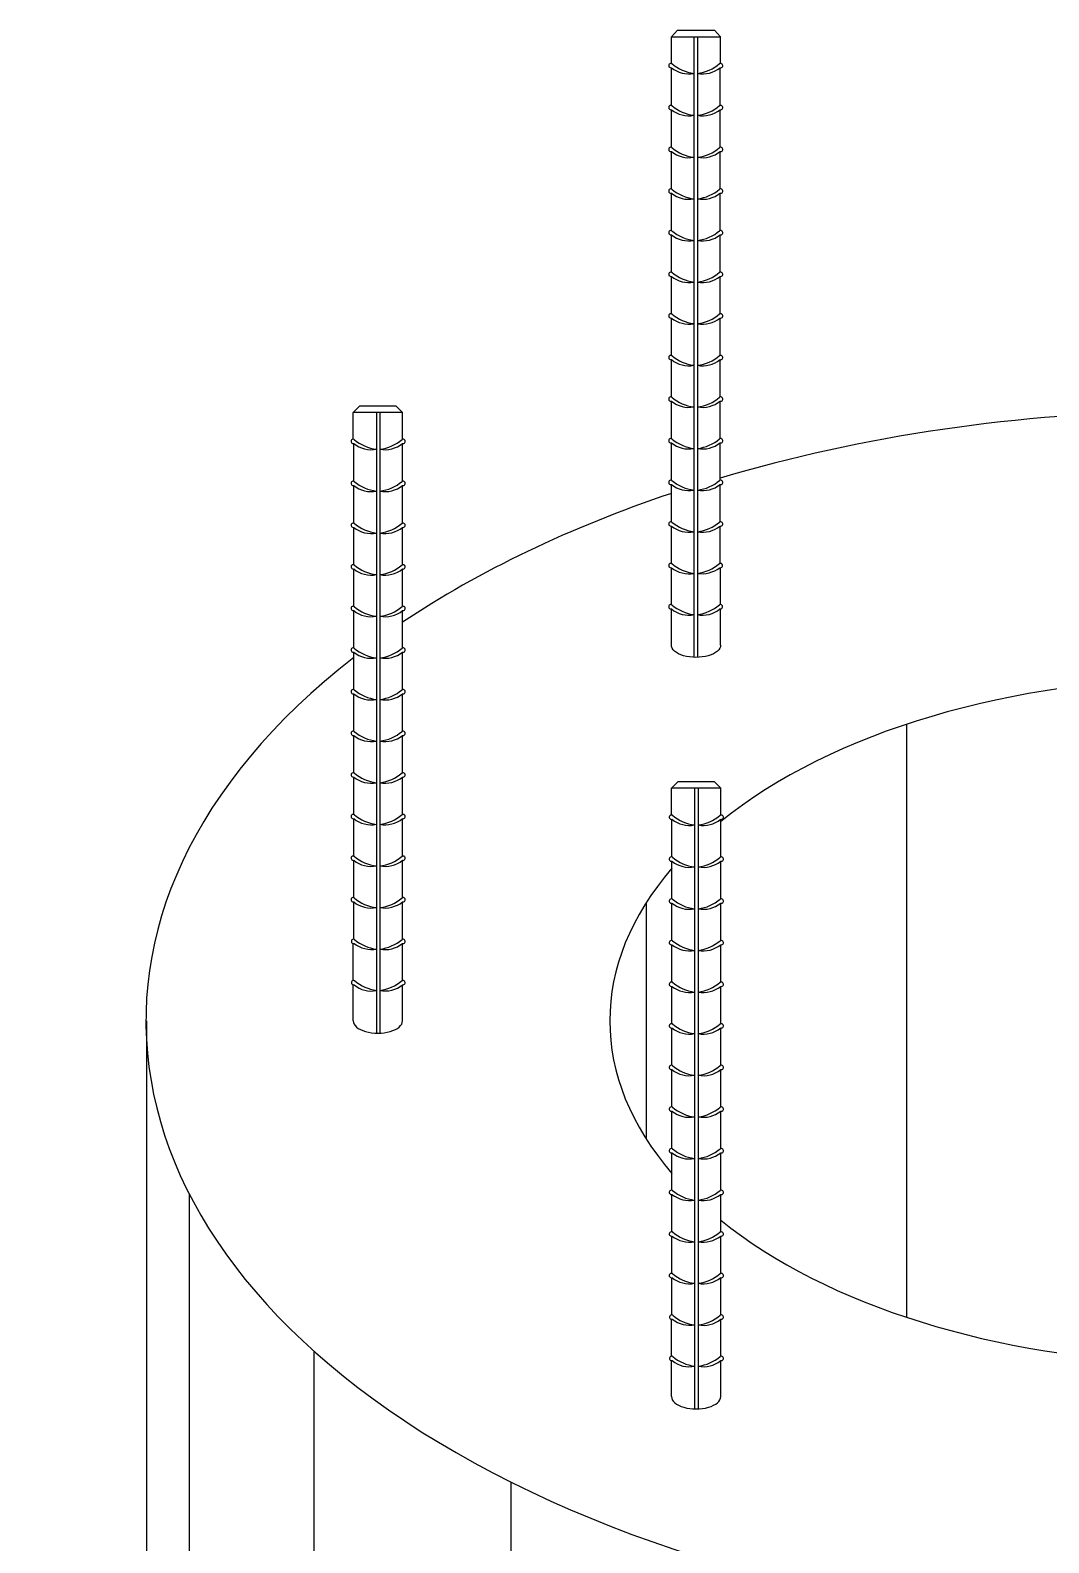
# Model space of a CAD drawing. Header units: millimetres. Extents: x -5876.6 to -5863.8, y -4440.8 to -4422.2.
# Drawn here: x -5876.15 to -5872.27, y -4432.44 to -4426.69 of the extents above; entities that cross this region are included whole.
import ezdxf

# ---------------------------------------------------------------- set-up
doc = ezdxf.new("R2010")
doc.units = ezdxf.units.MM
doc.header["$LTSCALE"] = 10
doc.layers.add('Termotécnica', color=7, linetype='Continuous')

msp = doc.modelspace()

# ---------------------------------------------------------------- linework, layer by layer
at = {"layer": 'Termotécnica', "color": 2}
for p, q in [((-5873.711, -4426.71), (-5873.6873, -4426.6856)), ((-5873.6873, -4426.6856), (-5873.5473, -4426.6856)), ((-5873.5234, -4426.71), (-5873.5473, -4426.6856)), ((-5873.711, -4426.8122), (-5873.711, -4426.71)), ((-5873.711, -4426.71), (-5873.5234, -4426.71)), ((-5873.625, -4426.71), (-5873.625, -4429.0726)), ((-5873.6115, -4426.71), (-5873.6115, -4429.0727)), ((-5873.5234, -4426.8119), (-5873.5234, -4426.71)), ((-5873.711, -4426.9705), (-5873.711, -4426.8283)), ((-5873.5255, -4426.9705), (-5873.5255, -4426.8283)), ((-5873.711, -4427.1301), (-5873.711, -4426.9879)), ((-5873.5255, -4427.1301), (-5873.5255, -4426.9879)), ((-5873.711, -4427.2896), (-5873.711, -4427.1474)), ((-5873.5255, -4427.2896), (-5873.5255, -4427.1474)), ((-5873.711, -4427.448), (-5873.711, -4427.3058)), ((-5873.5255, -4427.448), (-5873.5255, -4427.3058)), ((-5873.711, -4427.6064), (-5873.711, -4427.4642)), ((-5873.5255, -4427.6064), (-5873.5255, -4427.4642)), ((-5873.711, -4427.7648), (-5873.711, -4427.6226)), ((-5873.5255, -4427.7648), (-5873.5255, -4427.6226)), ((-5873.711, -4427.9232), (-5873.711, -4427.781)), ((-5873.5255, -4427.9232), (-5873.5255, -4427.781)), ((-5873.711, -4428.0816), (-5873.711, -4427.9394)), ((-5873.5255, -4428.0816), (-5873.5255, -4427.9394)), ((-5874.9226, -4428.1406), (-5874.8986, -4428.1162)), ((-5874.7349, -4428.1406), (-5874.9226, -4428.1406)), ((-5874.9226, -4428.2425), (-5874.9226, -4428.1406)), ((-5874.7586, -4428.1162), (-5874.8986, -4428.1162)), ((-5874.8344, -4428.1406), (-5874.8344, -4430.5033)), ((-5874.821, -4428.1406), (-5874.821, -4430.5033)), ((-5874.7349, -4428.1406), (-5874.7586, -4428.1162)), ((-5874.7349, -4428.2428), (-5874.7349, -4428.1406)), ((-5873.711, -4428.24), (-5873.711, -4428.0978)), ((-5873.5255, -4428.24), (-5873.5255, -4428.0978)), ((-5874.9205, -4428.4011), (-5874.9205, -4428.2589)), ((-5874.7349, -4428.4011), (-5874.7349, -4428.2589)), ((-5873.711, -4428.3984), (-5873.711, -4428.2562)), ((-5873.5255, -4428.3984), (-5873.5255, -4428.2562)), ((-5874.9205, -4428.5607), (-5874.9205, -4428.4185)), ((-5874.7349, -4428.5607), (-5874.7349, -4428.4185)), ((-5873.711, -4428.5568), (-5873.711, -4428.4146)), ((-5873.5255, -4428.5568), (-5873.5255, -4428.4146)), ((-5874.9205, -4428.7202), (-5874.9205, -4428.578)), ((-5874.7349, -4428.7202), (-5874.7349, -4428.578)), ((-5873.711, -4428.7152), (-5873.711, -4428.573)), ((-5873.5255, -4428.7152), (-5873.5255, -4428.573)), ((-5874.9205, -4428.8786), (-5874.9205, -4428.7364)), ((-5874.7349, -4428.8786), (-5874.7349, -4428.7364)), ((-5873.711, -4428.8721), (-5873.711, -4428.7314)), ((-5873.5234, -4428.872), (-5873.5234, -4428.7316)), ((-5873.711, -4429.0258), (-5873.711, -4428.8884)), ((-5873.5234, -4429.0259), (-5873.5234, -4428.8885)), ((-5874.9205, -4429.037), (-5874.9205, -4428.8948)), ((-5874.7349, -4429.037), (-5874.7349, -4428.8948)), ((-5874.9205, -4429.1954), (-5874.9205, -4429.0532)), ((-5874.7349, -4429.1954), (-5874.7349, -4429.0532)), ((-5874.9205, -4429.3538), (-5874.9205, -4429.2116)), ((-5874.7349, -4429.3538), (-5874.7349, -4429.2116)), ((-5872.8151, -4429.3274), (-5872.8151, -4431.5852)), ((-5874.9205, -4429.5122), (-5874.9205, -4429.37)), ((-5874.7349, -4429.5122), (-5874.7349, -4429.37)), ((-5874.9205, -4429.6706), (-5874.9205, -4429.5284)), ((-5874.7349, -4429.6706), (-5874.7349, -4429.5284)), ((-5873.7108, -4429.571), (-5873.6868, -4429.5466)), ((-5873.7108, -4429.6729), (-5873.7108, -4429.571)), ((-5873.5231, -4429.571), (-5873.7108, -4429.571)), ((-5873.5469, -4429.5466), (-5873.6868, -4429.5466)), ((-5873.6226, -4429.571), (-5873.6226, -4431.9337)), ((-5873.6092, -4429.571), (-5873.6092, -4431.9337)), ((-5873.5231, -4429.571), (-5873.5469, -4429.5466)), ((-5873.5231, -4429.6732), (-5873.5231, -4429.571)), ((-5874.9205, -4429.829), (-5874.9205, -4429.6868)), ((-5874.7349, -4429.829), (-5874.7349, -4429.6868)), ((-5873.7087, -4429.8315), (-5873.7087, -4429.6893)), ((-5873.5231, -4429.8315), (-5873.5231, -4429.6893)), ((-5874.9205, -4429.9874), (-5874.9205, -4429.8452)), ((-5874.7349, -4429.9874), (-5874.7349, -4429.8452)), ((-5873.7087, -4429.9911), (-5873.7087, -4429.8489)), ((-5873.5231, -4429.9911), (-5873.5231, -4429.8489)), ((-5874.9205, -4430.1458), (-5874.9205, -4430.0036)), ((-5874.7349, -4430.1458), (-5874.7349, -4430.0036)), ((-5873.807, -4430.0069), (-5873.807, -4430.9059)), ((-5873.7087, -4430.1506), (-5873.7087, -4430.0084)), ((-5873.5231, -4430.1506), (-5873.5231, -4430.0084)), ((-5874.9226, -4430.3026), (-5874.9226, -4430.1622)), ((-5874.7349, -4430.3028), (-5874.7349, -4430.1621)), ((-5873.7087, -4430.309), (-5873.7087, -4430.1668)), ((-5873.5231, -4430.309), (-5873.5231, -4430.1668)), ((-5874.9226, -4430.4565), (-5874.9226, -4430.3191)), ((-5874.7349, -4430.4564), (-5874.7349, -4430.319)), ((-5873.7087, -4430.4674), (-5873.7087, -4430.3252)), ((-5873.5231, -4430.4674), (-5873.5231, -4430.3252)), ((-5873.7087, -4430.6258), (-5873.7087, -4430.4836)), ((-5873.5231, -4430.6258), (-5873.5231, -4430.4836)), ((-5873.7087, -4430.7842), (-5873.7087, -4430.642)), ((-5873.5231, -4430.7842), (-5873.5231, -4430.642)), ((-5873.7087, -4430.9426), (-5873.7087, -4430.8004)), ((-5873.5231, -4430.9426), (-5873.5231, -4430.8004)), ((-5873.7087, -4431.101), (-5873.7087, -4430.9588)), ((-5873.5231, -4431.101), (-5873.5231, -4430.9588)), ((-5875.5465, -4435.7148), (-5875.5465, -4431.1155)), ((-5873.7087, -4431.2594), (-5873.7087, -4431.1172)), ((-5873.5231, -4431.2594), (-5873.5231, -4431.1172)), ((-5873.7087, -4431.4178), (-5873.7087, -4431.2756)), ((-5873.5231, -4431.4178), (-5873.5231, -4431.2756)), ((-5873.7087, -4431.5762), (-5873.7087, -4431.434)), ((-5873.5231, -4431.5762), (-5873.5231, -4431.434)), ((-5873.7108, -4431.733), (-5873.7108, -4431.5926)), ((-5873.5231, -4431.7331), (-5873.5231, -4431.5924)), ((-5875.0709, -4435.5413), (-5875.0709, -4431.714)), ((-5873.7108, -4431.8869), (-5873.7108, -4431.7495)), ((-5873.5231, -4431.8868), (-5873.5231, -4431.7494)), ((-5874.3213, -4435.4575), (-5874.3213, -4432.2125))]:
    msp.add_line(p, q, dxfattribs=at)
at = {"layer": 'Termotécnica', "color": 3}
msp.add_line((-5875.7094, -4430.4559), (-5875.7094, -4435.7997), dxfattribs=at)
at = {"layer": 'Termotécnica', "color": 2}
for centre, radius, start, end in [((-5873.713, -4426.8202), 0.00832, 63.37427, 283.95385), ((-5873.6061, -4426.6925), 0.1584, 229.37695, 263.21323), ((-5873.6303, -4426.6925), 0.1584, 276.78677, 310.62305), ((-5873.5235, -4426.8202), 0.00832, 256.04615, 116.62573), ((-5873.6443, -4426.7444), 0.1072, 231.48654, 280.42279), ((-5873.5922, -4426.7444), 0.1072, 259.57721, 308.51346), ((-5873.713, -4426.9798), 0.00832, 63.37427, 283.95385), ((-5873.6443, -4426.904), 0.1072, 231.48654, 280.42279), ((-5873.6061, -4426.8521), 0.1584, 229.37695, 263.21323), ((-5873.6303, -4426.8521), 0.1584, 276.78677, 310.62305), ((-5873.5922, -4426.904), 0.1072, 259.57721, 308.51346), ((-5873.5235, -4426.9798), 0.00832, 256.04615, 116.62573), ((-5873.713, -4427.1393), 0.00832, 63.37427, 283.95385), ((-5873.6443, -4427.0635), 0.1072, 231.48654, 280.42279), ((-5873.6061, -4427.0116), 0.1584, 229.37695, 263.21323), ((-5873.6303, -4427.0116), 0.1584, 276.78677, 310.62305), ((-5873.5922, -4427.0635), 0.1072, 259.57721, 308.51346), ((-5873.5235, -4427.1393), 0.00832, 256.04615, 116.62573), ((-5873.713, -4427.2977), 0.00832, 63.37427, 283.95385), ((-5873.6443, -4427.2219), 0.1072, 231.48654, 280.42279), ((-5873.6061, -4427.17), 0.1584, 229.37695, 263.21323), ((-5873.6303, -4427.17), 0.1584, 276.78677, 310.62305), ((-5873.5922, -4427.2219), 0.1072, 259.57721, 308.51346), ((-5873.5235, -4427.2977), 0.00832, 256.04615, 116.62573), ((-5873.713, -4427.4561), 0.00832, 63.37427, 283.95385), ((-5873.6061, -4427.3284), 0.1584, 229.37695, 263.21323), ((-5873.6303, -4427.3284), 0.1584, 276.78677, 310.62305), ((-5873.5235, -4427.4561), 0.00832, 256.04615, 116.62573), ((-5873.6443, -4427.3803), 0.1072, 231.48654, 280.42279), ((-5873.5922, -4427.3803), 0.1072, 259.57721, 308.51346), ((-5873.713, -4427.6145), 0.00832, 63.37427, 283.95385), ((-5873.6443, -4427.5387), 0.1072, 231.48654, 280.42279), ((-5873.6061, -4427.4868), 0.1584, 229.37695, 263.21323), ((-5873.6303, -4427.4868), 0.1584, 276.78677, 310.62305), ((-5873.5922, -4427.5387), 0.1072, 259.57721, 308.51346), ((-5873.5235, -4427.6145), 0.00832, 256.04615, 116.62573), ((-5873.713, -4427.7729), 0.00832, 63.37427, 283.95385), ((-5873.6443, -4427.6971), 0.1072, 231.48654, 280.42279), ((-5873.6061, -4427.6452), 0.1584, 229.37695, 263.21323), ((-5873.6303, -4427.6452), 0.1584, 276.78677, 310.62305), ((-5873.5922, -4427.6971), 0.1072, 259.57721, 308.51346), ((-5873.5235, -4427.7729), 0.00832, 256.04615, 116.62573), ((-5873.713, -4427.9313), 0.00832, 63.37427, 283.95385), ((-5873.6443, -4427.8555), 0.1072, 231.48654, 280.42279), ((-5873.6061, -4427.8036), 0.1584, 229.37695, 263.21323), ((-5873.6303, -4427.8036), 0.1584, 276.78677, 310.62305), ((-5873.5922, -4427.8555), 0.1072, 259.57721, 308.51346), ((-5873.5235, -4427.9313), 0.00832, 256.04615, 116.62573), ((-5873.713, -4428.0897), 0.00832, 63.37427, 283.95385), ((-5873.6061, -4427.962), 0.1584, 229.37695, 263.21323), ((-5873.6303, -4427.962), 0.1584, 276.78677, 310.62305), ((-5873.5235, -4428.0897), 0.00832, 256.04615, 116.62573), ((-5873.6443, -4428.0139), 0.1072, 231.48654, 280.42279), ((-5873.5922, -4428.0139), 0.1072, 259.57721, 308.51346), ((-5874.9225, -4428.2508), 0.00832, 63.37427, 283.95385), ((-5874.8156, -4428.1231), 0.1584, 229.37695, 263.21323), ((-5874.8398, -4428.1231), 0.1584, 276.78677, 310.62305), ((-5874.7329, -4428.2508), 0.00832, 256.04615, 116.62573), ((-5873.713, -4428.2481), 0.00832, 63.37427, 283.95385), ((-5873.6061, -4428.1204), 0.1584, 229.37695, 263.21323), ((-5873.6303, -4428.1204), 0.1584, 276.78677, 310.62305), ((-5873.5235, -4428.2481), 0.00832, 256.04615, 116.62573), ((-5874.8537, -4428.175), 0.1072, 231.48654, 280.42279), ((-5874.8017, -4428.175), 0.1072, 259.57721, 308.51346), ((-5873.6443, -4428.1723), 0.1072, 231.48654, 280.42279), ((-5873.5922, -4428.1723), 0.1072, 259.57721, 308.51346), ((-5874.9225, -4428.4104), 0.00832, 63.37427, 283.95385), ((-5874.8537, -4428.3346), 0.1072, 231.48654, 280.42279), ((-5874.8156, -4428.2827), 0.1584, 229.37695, 263.21323), ((-5874.8398, -4428.2827), 0.1584, 276.78677, 310.62305), ((-5874.8017, -4428.3346), 0.1072, 259.57721, 308.51346), ((-5874.7329, -4428.4104), 0.00832, 256.04615, 116.62573), ((-5873.713, -4428.4066), 0.00832, 63.37427, 283.95385), ((-5873.6443, -4428.3307), 0.1072, 231.48654, 280.42279), ((-5873.6061, -4428.2788), 0.1584, 229.37695, 263.21323), ((-5873.6303, -4428.2788), 0.1584, 276.78677, 310.62305), ((-5873.5922, -4428.3307), 0.1072, 259.57721, 308.51346), ((-5873.5235, -4428.4066), 0.00832, 256.04615, 116.62573), ((-5874.9225, -4428.5699), 0.00832, 63.37427, 283.95385), ((-5874.8537, -4428.4941), 0.1072, 231.48654, 280.42279), ((-5874.8156, -4428.4422), 0.1584, 229.37695, 263.21323), ((-5874.8398, -4428.4422), 0.1584, 276.78677, 310.62305), ((-5874.8017, -4428.4941), 0.1072, 259.57721, 308.51346), ((-5874.7329, -4428.5699), 0.00832, 256.04615, 116.62573), ((-5873.713, -4428.565), 0.00832, 63.37427, 283.95385), ((-5873.6443, -4428.4891), 0.1072, 231.48654, 280.42279), ((-5873.6061, -4428.4373), 0.1584, 229.37695, 263.21323), ((-5873.6303, -4428.4373), 0.1584, 276.78677, 310.62305), ((-5873.5922, -4428.4891), 0.1072, 259.57721, 308.51346), ((-5873.5235, -4428.565), 0.00832, 256.04615, 116.62573), ((-5873.7129, -4428.7233), 0.00832, 63.37427, 283.95385), ((-5873.606, -4428.5956), 0.1584, 229.37695, 263.21323), ((-5873.6314, -4428.5956), 0.1584, 276.78677, 310.62305), ((-5873.5245, -4428.7233), 0.00832, 256.04615, 116.62573), ((-5874.9225, -4428.7283), 0.00832, 63.37427, 283.95385), ((-5874.8537, -4428.6525), 0.1072, 231.48654, 280.42279), ((-5874.8156, -4428.6006), 0.1584, 229.37695, 263.21323), ((-5874.8398, -4428.6006), 0.1584, 276.78677, 310.62305), ((-5874.8017, -4428.6525), 0.1072, 259.57721, 308.51346), ((-5874.7329, -4428.7283), 0.00832, 256.04615, 116.62573), ((-5873.6441, -4428.6475), 0.1072, 231.48654, 280.42279), ((-5873.5952, -4428.64), 0.1143, 261.18536, 306.90532), ((-5874.9225, -4428.8867), 0.00832, 63.37427, 283.95385), ((-5874.8156, -4428.759), 0.1584, 229.37695, 263.21323), ((-5874.8398, -4428.759), 0.1584, 276.78677, 310.62305), ((-5874.7329, -4428.8867), 0.00832, 256.04615, 116.62573), ((-5873.7129, -4428.8803), 0.00832, 63.37427, 283.95385), ((-5873.6461, -4428.8123), 0.0999, 229.5526, 282.35672), ((-5873.606, -4428.7525), 0.1584, 229.37695, 263.21323), ((-5873.6314, -4428.7525), 0.1584, 276.78677, 310.62305), ((-5873.591, -4428.8134), 0.0989, 257.35252, 310.73816), ((-5873.5245, -4428.8803), 0.00832, 256.04615, 116.62573), ((-5874.8537, -4428.8109), 0.1072, 231.48654, 280.42279), ((-5874.8017, -4428.8109), 0.1072, 259.57721, 308.51346), ((-5874.9225, -4429.0451), 0.00832, 63.37427, 283.95385), ((-5874.8537, -4428.9693), 0.1072, 231.48654, 280.42279), ((-5874.8156, -4428.9174), 0.1584, 229.37695, 263.21323), ((-5874.8398, -4428.9174), 0.1584, 276.78677, 310.62305), ((-5874.8017, -4428.9693), 0.1072, 259.57721, 308.51346), ((-5874.7329, -4429.0451), 0.00832, 256.04615, 116.62573), ((-5874.9225, -4429.2035), 0.00832, 63.37427, 283.95385), ((-5874.8537, -4429.1277), 0.1072, 231.48654, 280.42279), ((-5874.8156, -4429.0758), 0.1584, 229.37695, 263.21323), ((-5874.8398, -4429.0758), 0.1584, 276.78677, 310.62305), ((-5874.8017, -4429.1277), 0.1072, 259.57721, 308.51346), ((-5874.7329, -4429.2035), 0.00832, 256.04615, 116.62573), ((-5874.9225, -4429.362), 0.00832, 63.37427, 283.95385), ((-5874.8537, -4429.2861), 0.1072, 231.48654, 280.42279), ((-5874.8156, -4429.2342), 0.1584, 229.37695, 263.21323), ((-5874.8398, -4429.2342), 0.1584, 276.78677, 310.62305), ((-5874.8017, -4429.2861), 0.1072, 259.57721, 308.51346), ((-5874.7329, -4429.362), 0.00832, 256.04615, 116.62573), ((-5874.9225, -4429.5204), 0.00832, 63.37427, 283.95385), ((-5874.8156, -4429.3927), 0.1584, 229.37695, 263.21323), ((-5874.8398, -4429.3927), 0.1584, 276.78677, 310.62305), ((-5874.7329, -4429.5204), 0.00832, 256.04615, 116.62573), ((-5874.8537, -4429.4445), 0.1072, 231.48654, 280.42279), ((-5874.8017, -4429.4445), 0.1072, 259.57721, 308.51346), ((-5874.9225, -4429.6788), 0.00832, 63.37427, 283.95385), ((-5874.8537, -4429.6029), 0.1072, 231.48654, 280.42279), ((-5874.8156, -4429.5511), 0.1584, 229.37695, 263.21323), ((-5874.8398, -4429.5511), 0.1584, 276.78677, 310.62305), ((-5874.8017, -4429.6029), 0.1072, 259.57721, 308.51346), ((-5874.7329, -4429.6788), 0.00832, 256.04615, 116.62573), ((-5873.7107, -4429.6812), 0.00832, 63.37427, 283.95385), ((-5873.6419, -4429.6054), 0.1072, 231.48654, 280.42279), ((-5873.6038, -4429.5535), 0.1584, 229.37695, 263.21323), ((-5873.628, -4429.5535), 0.1584, 276.78677, 310.62305), ((-5873.5899, -4429.6054), 0.1072, 259.57721, 308.51346), ((-5873.5211, -4429.6812), 0.00832, 256.04615, 116.62573), ((-5874.9225, -4429.8372), 0.00832, 63.37427, 283.95385), ((-5874.8537, -4429.7613), 0.1072, 231.48654, 280.42279), ((-5874.8156, -4429.7095), 0.1584, 229.37695, 263.21323), ((-5874.8398, -4429.7095), 0.1584, 276.78677, 310.62305), ((-5874.8017, -4429.7613), 0.1072, 259.57721, 308.51346), ((-5874.7329, -4429.8372), 0.00832, 256.04615, 116.62573), ((-5873.7107, -4429.8408), 0.00832, 63.37427, 283.95385), ((-5873.6419, -4429.765), 0.1072, 231.48654, 280.42279), ((-5873.6038, -4429.7131), 0.1584, 229.37695, 263.21323), ((-5873.628, -4429.7131), 0.1584, 276.78677, 310.62305), ((-5873.5899, -4429.765), 0.1072, 259.57721, 308.51346), ((-5873.5211, -4429.8408), 0.00832, 256.04615, 116.62573), ((-5874.9225, -4429.9956), 0.00832, 63.37427, 283.95385), ((-5874.8537, -4429.9198), 0.1072, 231.48654, 280.42279), ((-5874.8156, -4429.8679), 0.1584, 229.37695, 263.21323), ((-5874.8398, -4429.8679), 0.1584, 276.78677, 310.62305), ((-5874.8017, -4429.9198), 0.1072, 259.57721, 308.51346), ((-5874.7329, -4429.9956), 0.00832, 256.04615, 116.62573), ((-5873.7107, -4430.0003), 0.00832, 63.37427, 283.95385), ((-5873.6419, -4429.9245), 0.1072, 231.48654, 280.42279), ((-5873.6038, -4429.8726), 0.1584, 229.37695, 263.21323), ((-5873.628, -4429.8726), 0.1584, 276.78677, 310.62305), ((-5873.5899, -4429.9245), 0.1072, 259.57721, 308.51346), ((-5873.5211, -4430.0003), 0.00832, 256.04615, 116.62573), ((-5874.9214, -4430.1539), 0.00832, 63.37427, 283.95385), ((-5874.8145, -4430.0262), 0.1584, 229.37695, 263.21323), ((-5874.8399, -4430.0262), 0.1584, 276.78677, 310.62305), ((-5874.733, -4430.1539), 0.00832, 256.04615, 116.62573), ((-5873.7107, -4430.1587), 0.00832, 63.37427, 283.95385), ((-5873.6038, -4430.031), 0.1584, 229.37695, 263.21323), ((-5873.628, -4430.031), 0.1584, 276.78677, 310.62305), ((-5873.5211, -4430.1587), 0.00832, 256.04615, 116.62573), ((-5874.8508, -4430.0706), 0.1143, 233.09468, 278.81464), ((-5874.8018, -4430.0781), 0.1072, 259.57721, 308.51346), ((-5873.6419, -4430.0829), 0.1072, 231.48654, 280.42279), ((-5873.5899, -4430.0829), 0.1072, 259.57721, 308.51346), ((-5874.9214, -4430.3109), 0.00832, 63.37427, 283.95385), ((-5874.8549, -4430.244), 0.0989, 229.26184, 282.64748), ((-5874.8145, -4430.1832), 0.1584, 229.37695, 263.21323), ((-5874.8399, -4430.1832), 0.1584, 276.78677, 310.62305), ((-5874.7998, -4430.2429), 0.0999, 257.64328, 310.4474), ((-5874.733, -4430.3109), 0.00832, 256.04615, 116.62573), ((-5873.7107, -4430.3171), 0.00832, 63.37427, 283.95385), ((-5873.6419, -4430.2413), 0.1072, 231.48654, 280.42279), ((-5873.6038, -4430.1894), 0.1584, 229.37695, 263.21323), ((-5873.628, -4430.1894), 0.1584, 276.78677, 310.62305), ((-5873.5899, -4430.2413), 0.1072, 259.57721, 308.51346), ((-5873.5211, -4430.3171), 0.00832, 256.04615, 116.62573), ((-5873.7107, -4430.4755), 0.00832, 63.37427, 283.95385), ((-5873.6419, -4430.3997), 0.1072, 231.48654, 280.42279), ((-5873.6038, -4430.3478), 0.1584, 229.37695, 263.21323), ((-5873.628, -4430.3478), 0.1584, 276.78677, 310.62305), ((-5873.5899, -4430.3997), 0.1072, 259.57721, 308.51346), ((-5873.5211, -4430.4755), 0.00832, 256.04615, 116.62573), ((-5873.7107, -4430.6339), 0.00832, 63.37427, 283.95385), ((-5873.6419, -4430.5581), 0.1072, 231.48654, 280.42279), ((-5873.6038, -4430.5062), 0.1584, 229.37695, 263.21323), ((-5873.628, -4430.5062), 0.1584, 276.78677, 310.62305), ((-5873.5899, -4430.5581), 0.1072, 259.57721, 308.51346), ((-5873.5211, -4430.6339), 0.00832, 256.04615, 116.62573), ((-5873.7107, -4430.7923), 0.00832, 63.37427, 283.95385), ((-5873.6038, -4430.6646), 0.1584, 229.37695, 263.21323), ((-5873.628, -4430.6646), 0.1584, 276.78677, 310.62305), ((-5873.5211, -4430.7923), 0.00832, 256.04615, 116.62573), ((-5873.6419, -4430.7165), 0.1072, 231.48654, 280.42279), ((-5873.5899, -4430.7165), 0.1072, 259.57721, 308.51346), ((-5873.7107, -4430.9508), 0.00832, 63.37427, 283.95385), ((-5873.6419, -4430.8749), 0.1072, 231.48654, 280.42279), ((-5873.6038, -4430.823), 0.1584, 229.37695, 263.21323), ((-5873.628, -4430.823), 0.1584, 276.78677, 310.62305), ((-5873.5899, -4430.8749), 0.1072, 259.57721, 308.51346), ((-5873.5211, -4430.9508), 0.00832, 256.04615, 116.62573), ((-5873.7107, -4431.1092), 0.00832, 63.37427, 283.95385), ((-5873.6419, -4431.0333), 0.1072, 231.48654, 280.42279), ((-5873.6038, -4430.9815), 0.1584, 229.37695, 263.21323), ((-5873.628, -4430.9815), 0.1584, 276.78677, 310.62305), ((-5873.5899, -4431.0333), 0.1072, 259.57721, 308.51346), ((-5873.5211, -4431.1092), 0.00832, 256.04615, 116.62573), ((-5873.7107, -4431.2676), 0.00832, 63.37427, 283.95385), ((-5873.6419, -4431.1917), 0.1072, 231.48654, 280.42279), ((-5873.6038, -4431.1399), 0.1584, 229.37695, 263.21323), ((-5873.628, -4431.1399), 0.1584, 276.78677, 310.62305), ((-5873.5899, -4431.1917), 0.1072, 259.57721, 308.51346), ((-5873.5211, -4431.2676), 0.00832, 256.04615, 116.62573), ((-5873.7107, -4431.426), 0.00832, 63.37427, 283.95385), ((-5873.6038, -4431.2983), 0.1584, 229.37695, 263.21323), ((-5873.628, -4431.2983), 0.1584, 276.78677, 310.62305), ((-5873.5211, -4431.426), 0.00832, 256.04615, 116.62573), ((-5873.6419, -4431.3501), 0.1072, 231.48654, 280.42279), ((-5873.5899, -4431.3501), 0.1072, 259.57721, 308.51346), ((-5873.7096, -4431.5843), 0.00832, 63.37427, 283.95385), ((-5873.639, -4431.501), 0.1143, 233.09468, 278.81464), ((-5873.6028, -4431.4566), 0.1584, 229.37695, 263.21323), ((-5873.6281, -4431.4566), 0.1584, 276.78677, 310.62305), ((-5873.59, -4431.5085), 0.1072, 259.57721, 308.51346), ((-5873.5212, -4431.5843), 0.00832, 256.04615, 116.62573), ((-5873.7096, -4431.7413), 0.00832, 63.37427, 283.95385), ((-5873.6431, -4431.6744), 0.0989, 229.26184, 282.64748), ((-5873.6028, -4431.6136), 0.1584, 229.37695, 263.21323), ((-5873.6281, -4431.6136), 0.1584, 276.78677, 310.62305), ((-5873.588, -4431.6733), 0.0999, 257.64328, 310.4474), ((-5873.5212, -4431.7413), 0.00832, 256.04615, 116.62573)]:
    msp.add_arc(centre, radius, start, end, dxfattribs=at)
at = {"layer": 'Termotécnica', "color": 3}
for major_axis, start_param, end_param in [((-4.0231, -0.0004), 4.735184, 5.186427), ((-4.0231, -0.0004), 5.239002, 5.571291), ((-4.0231, -0.0004), 5.645125, 10.06187), ((-2.2568, -0.0002), 3.763191, 5.661289), ((-2.2568, -0.0002), 5.820833, 6.745434), ((-2.2568, -0.0002), 6.904978, 7.813338)]:
    msp.add_ellipse((-5871.6888, -4430.4562), major_axis=major_axis, ratio=0.577261, start_param=start_param, end_param=end_param, dxfattribs=at)
at = {"layer": 'Termotécnica', "color": 2, "extrusion": (0, 0, -1)}
msp.add_ellipse((-5873.6172, -4429.0259), major_axis=(-0.0938, 0), ratio=0.5, start_param=3.141593, end_param=6.286017, dxfattribs=at)
at = {"layer": 'Termotécnica', "color": 2}
for centre in [(-5874.8287, -4430.4565), (-5873.6169, -4431.8869)]:
    msp.add_ellipse(centre, major_axis=(0.0938, 0), ratio=0.5, start_param=3.141593, end_param=6.286017, dxfattribs=at)

doc.saveas('drawing.dxf')
